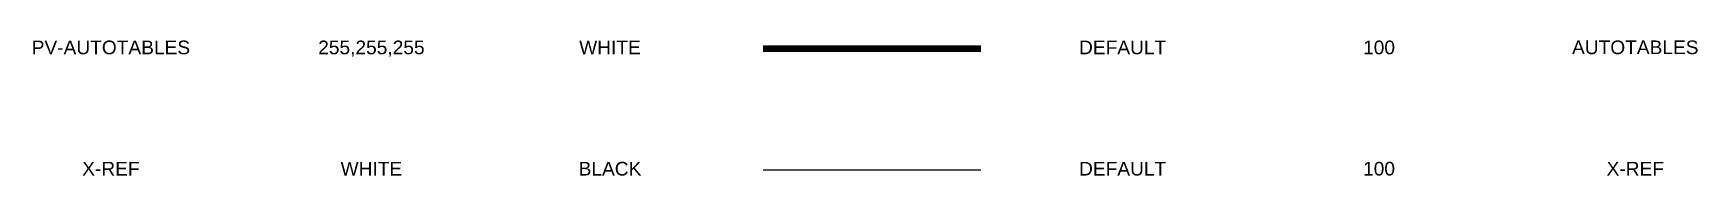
# Model space of a CAD drawing. Header units: feet. Extents: x -17.4 to 31, y -40.9 to 20.5.
# Drawn here: x -17.43 to -5.27, y -40.95 to -39.96 of the extents above; entities outside this region: 1.
import ezdxf
from ezdxf.enums import TextEntityAlignment as Align

# ---------------------------------------------------------------- set-up
doc = ezdxf.new("R2010")
doc.units = ezdxf.units.FT
doc.header["$MEASUREMENT"] = 0
doc.layers.add('PV-AUTOTABLES', color=7, linetype='Continuous')
doc.layers.add('X-REF', color=7, linetype='Continuous')
doc.styles.add('NEI-A', font='arial.ttf')

msp = doc.modelspace()

# ---------------------------------------------------------------- linework, layer by layer
at = {"layer": 'Defpoints', "color": 5}
msp.add_lwpolyline([(0, 20.5), (30.995, 20.5), (30.995, 0), (0, 0)], close=True, dxfattribs=at)
at = {"layer": 'PV-AUTOTABLES', "const_width": 0.05}
msp.add_lwpolyline([(-12.098, -40.019), (-10.508, -40.019)], dxfattribs=at)
at = {"layer": 'X-REF'}
msp.add_lwpolyline([(-12.098, -40.906), (-10.508, -40.906)], dxfattribs=at)

# ---------------------------------------------------------------- texts
at = {"layer": 'PV-AUTOTABLES', "style": 'NEI-A'}
for s, p in [('PV-AUTOTABLES', (-16.86, -40.01)), ('255,255,255', (-14.958, -40.01)), ('WHITE', (-13.216, -40.01)), ('DEFAULT', (-9.473, -40.01)), ('100', (-7.601, -40.01))]:
    msp.add_text(s, height=0.1, dxfattribs=at).set_placement(p, align=Align.MIDDLE_CENTER)
at = {"layer": 'PV-AUTOTABLES', "insert": (-5.73, -40.01), "char_height": 0.1, "width": 0.78558, "attachment_point": 5, "style": 'NEI-A'}
msp.add_mtext('AUTOTABLES', dxfattribs=at)
at = {"layer": 'X-REF', "style": 'NEI-A'}
for s, p in [('X-REF', (-16.86, -40.897)), ('WHITE', (-14.958, -40.897)), ('BLACK', (-13.216, -40.897)), ('DEFAULT', (-9.473, -40.897)), ('100', (-7.601, -40.897))]:
    msp.add_text(s, height=0.1, dxfattribs=at).set_placement(p, align=Align.MIDDLE_CENTER)
at = {"layer": 'X-REF', "insert": (-5.73, -40.897), "char_height": 0.1, "attachment_point": 5, "style": 'NEI-A'}
msp.add_mtext('X-REF', dxfattribs=at)

doc.saveas('drawing.dxf')
